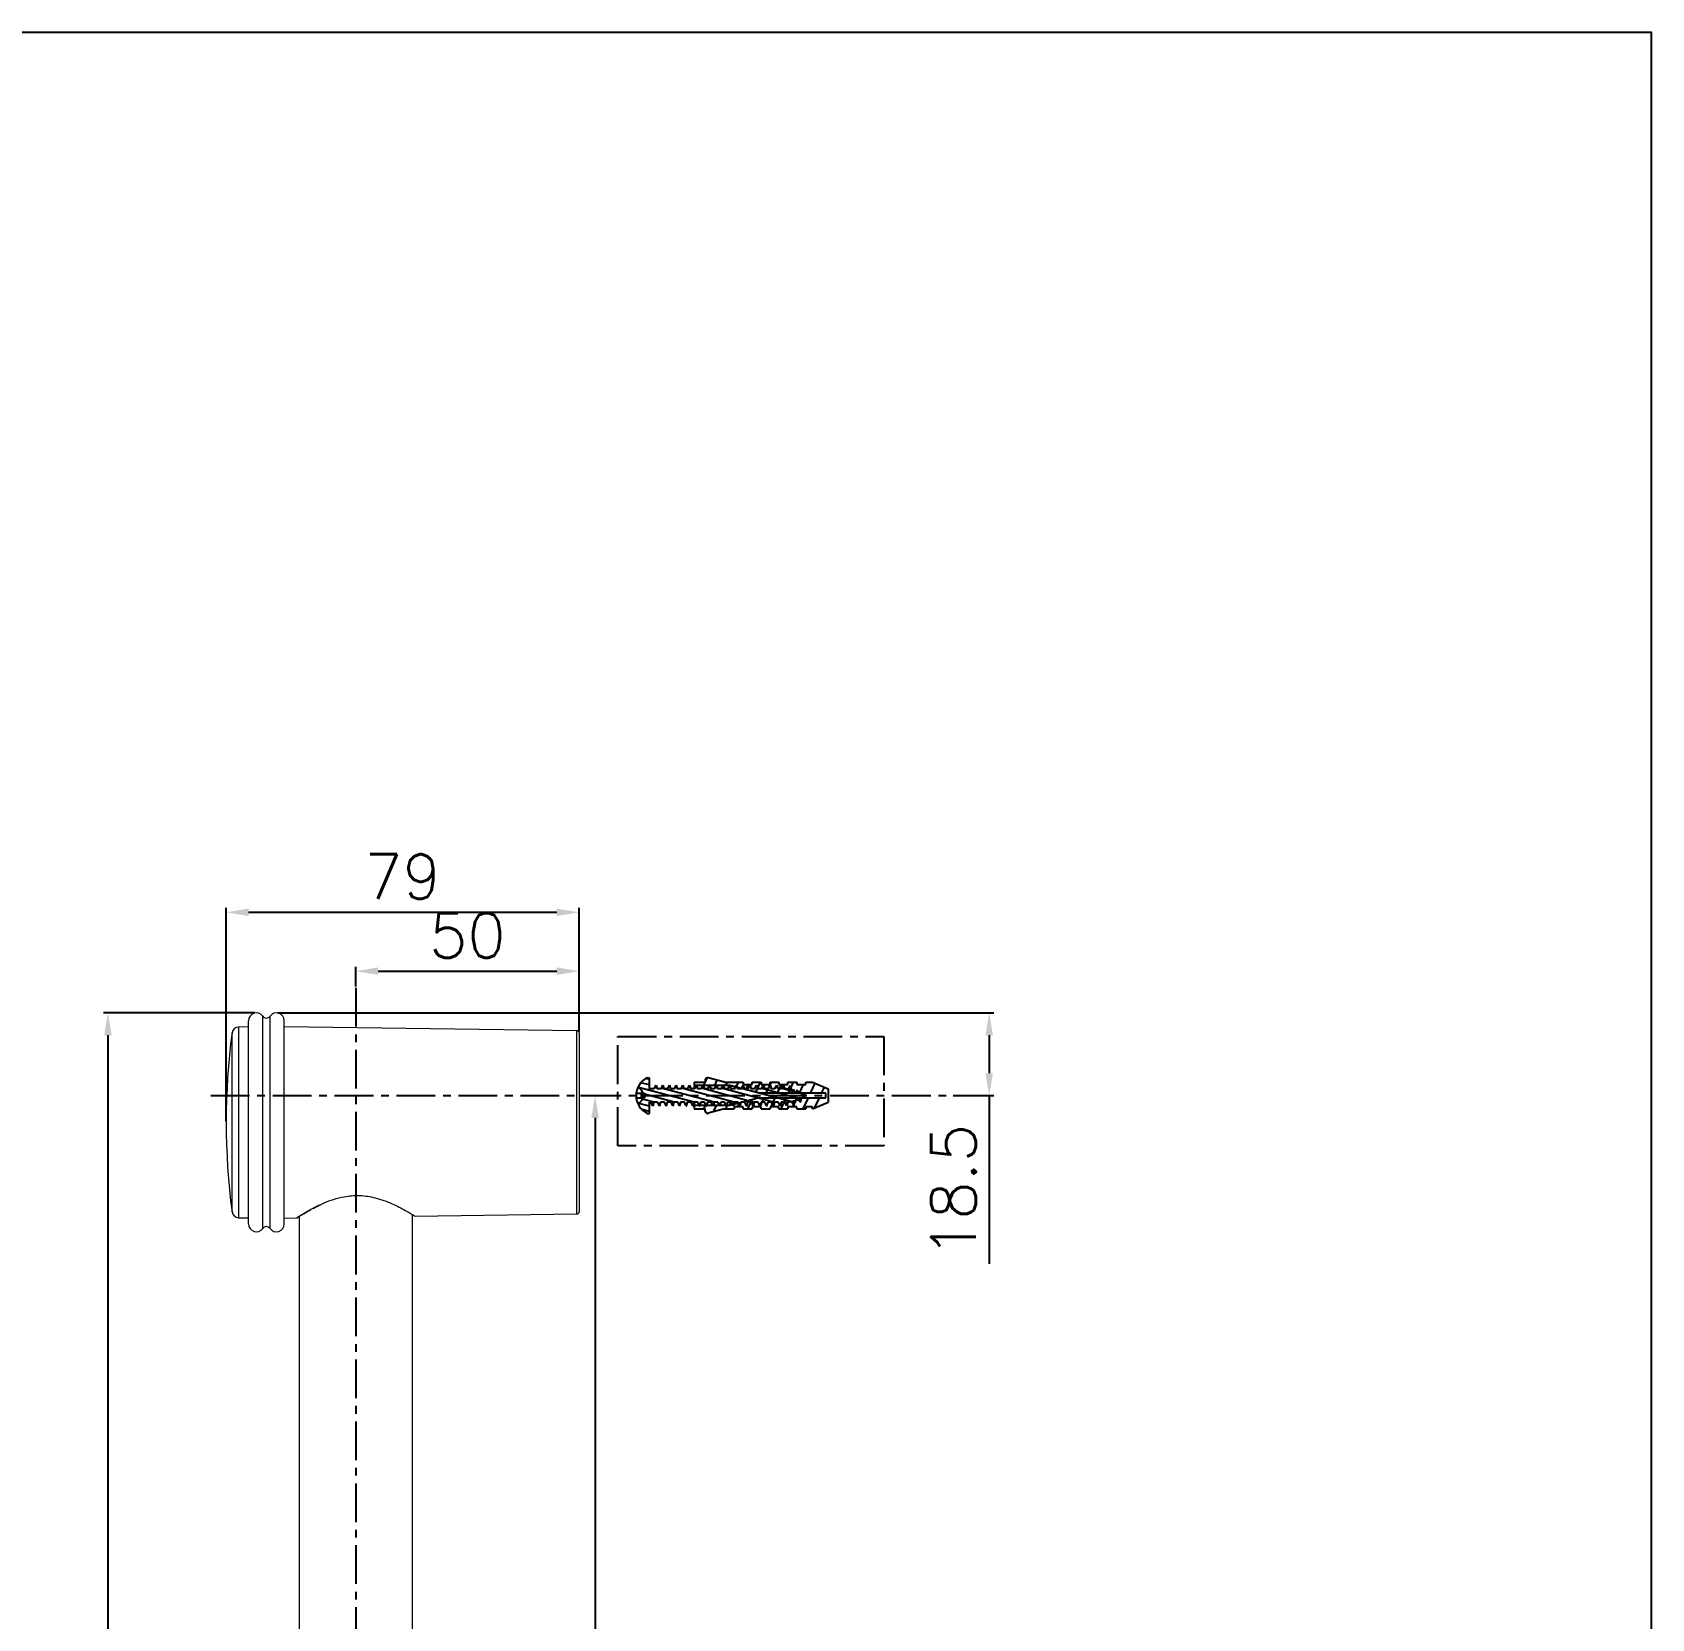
# Model space of a CAD drawing. Extents: x 36 to 784, y -97 to 961.
# Drawn here: x 421.9 to 784.3, y 606.3 to 961.3 of the extents above; entities that cross this region are included whole.
import ezdxf

# ---------------------------------------------------------------- set-up
doc = ezdxf.new("R2010")
doc.units = 0
doc.header["$LTSCALE"] = 23.1
doc.header["$MEASUREMENT"] = 0
doc.linetypes.add('CENTER', pattern=[0.6, 0.375, -0.075, 0.075, -0.075])
doc.layers.get('0').update_dxf_attribs({"linetype": 'CONTINUOUS'})
doc.layers.get('Defpoints').update_dxf_attribs({"linetype": 'CONTINUOUS'})
doc.styles.get("Standard").update_dxf_attribs({"font": 'txt.shx', "bigfont": 'whgtxt.shx'})
doc.dimstyles.get("Standard").update_dxf_attribs({"dimtxt": 2.5, "dimasz": 0.18, "dimexe": 0.18, "dimexo": 0.0625, "dimgap": 0.09, "dimtad": 0, "dimtih": 1, "dimtoh": 1, "dimdec": 4, "dimzin": 0, "dimdsep": 46, "dimtxsty": 'Standard', "dimcen": 0.09, "dimadec": 0, "dimazin": 0, "dimtp": 0.001, "dimtm": 0.001, "dimtfac": 1, "dimtdec": 4, "dimtofl": 0, "dimtmove": 0, "dimatfit": 0, "dimfxl": 0, "dimtolj": 1, "dimtzin": 0, "dimarcsym": 0})

# ---------------------------------------------------------------- blocks, each defined once
blk = doc.blocks.new('A$C3C036668')
at = {"color": 2, "linetype": 'Continuous'}
for p, q in [((1.5, 3.78), (1.06, 3.9)), ((7.95, 3.99), (7.75, 3.57)), ((9.06, 3.73), (8.78, 3.12)), ((6.49, 1.25), (0.29, 2.91)), ((1.5, 3.18), (0.53, 3.44)), ((4.26, 1.25), (0.95, 2.14)), ((2.31, 2.97), (2.17, 3)), ((8.74, 1.24), (2.83, 2.82)), ((4.56, 2.96), (4.41, 3)), ((10.99, 1.24), (5.08, 2.82)), ((6.81, 2.95), (6.67, 2.99)), ((13.24, 1.23), (7.33, 2.81)), ((7.72, 3.5), (7.54, 3.12)), ((9.06, 2.94), (8.92, 2.98)), ((15.49, 1.22), (9.58, 2.81)), ((10.19, 3.5), (10.01, 3.12)), ((11.31, 2.94), (11.16, 2.98)), ((11.42, 3.5), (11.17, 2.95)), ((17.32, 1.33), (11.82, 2.8)), ((12.54, 3.25), (12.26, 2.66)), ((12.75, 3.15), (12.75, 3.15)), ((13.89, 3.5), (13.36, 2.37)), ((13.57, 2.93), (13.41, 2.97)), ((18.48, 1.61), (14.07, 2.79)), ((15.13, 3.5), (14.54, 2.25)), ((15, 3.14), (15, 3.14)), ((15.82, 2.92), (15.66, 2.97)), ((16.24, 3.25), (15.78, 2.25)), ((18.86, 2.11), (16.32, 2.79)), ((17.59, 3.5), (17.01, 2.25)), ((18.71, 3.25), (18.25, 2.25)), ((20.01, 3.39), (19.48, 2.25)), ((21.04, 2.95), (20.72, 2.25)), ((1.5, 0.8), (0.32, 1.12)), ((1.5, 0.2), (0.65, 0.43)), ((2.04, 1.25), (0.72, 1.6)), ((2.69, 1.07), (2.48, 1.13)), ((3.39, 0.89), (3.35, 0.9)), ((4.94, 1.07), (4.74, 1.12)), ((5.63, 0.88), (5.6, 0.89)), ((7.19, 1.06), (6.99, 1.11)), ((7.73, 0.87), (7.55, 0.5)), ((7.88, 0.88), (7.86, 0.88)), ((8.96, 0.87), (8.63, 0.16)), ((9.44, 1.06), (9.24, 1.11)), ((10.2, 0.87), (10.02, 0.5)), ((10.13, 0.87), (10.11, 0.87)), ((11.56, 1.16), (11.37, 0.75)), ((11.68, 1.05), (11.5, 1.1)), ((12.38, 0.86), (12.37, 0.87)), ((12.97, 1.53), (12.49, 0.5)), ((13.93, 1.04), (13.75, 1.09)), ((14.31, 1.75), (13.84, 0.75)), ((14.63, 0.86), (14.62, 0.86)), ((15, 0.58), (14.96, 0.5)), ((15.54, 1.75), (15.08, 0.75)), ((16.18, 1.04), (16.01, 1.08)), ((16.78, 1.75), (16.2, 0.5)), ((17.71, 1.22), (17.45, 1.29)), ((18.01, 1.75), (17.55, 0.75)), ((19.25, 1.75), (18.67, 0.5)), ((20.48, 1.75), (19.94, 0.58)), ((21.5, 1.28), (21.48, 1.24))]:
    blk.add_line(p, q, dxfattribs=at)
at = {"color": 7, "linetype": 'Continuous'}
for p, q in [((1.25, 4), (1.5, 4)), ((7.75, 3.75), (7.75, 3.5)), ((9.9, 3.5), (8.06, 3.99)), ((0, 2.25), (0.95, 2.25)), ((0.6, 2.6), (0.22, 2.97)), ((0.95, 2), (0.6, 2.6)), ((0.6, 1.75), (0.6, 2.25)), ((0.6, 1.4), (0.95, 2)), ((0.8, 2.25), (0.8, 1.75)), ((0.95, 2.25), (0.95, 1.75)), ((2.05, 2.75), (1.5, 2.75)), ((2.05, 2.75), (2.25, 3.15)), ((2.23, 3.13), (2.25, 3.15)), ((2.25, 3.15), (2.37, 2.75)), ((2.8, 2.75), (2.37, 2.75)), ((2.8, 2.75), (3, 3.15)), ((2.98, 3.13), (3, 3.15)), ((3, 3.15), (3.12, 2.75)), ((3.55, 2.75), (3.12, 2.75)), ((3.55, 2.75), (3.75, 3.15)), ((3.73, 3.13), (3.75, 3.15)), ((3.75, 3.15), (3.87, 2.75)), ((4.3, 2.75), (3.87, 2.75)), ((4.3, 2.75), (4.5, 3.15)), ((4.48, 3.13), (4.5, 3.15)), ((4.5, 3.15), (4.62, 2.75)), ((5.05, 2.75), (4.62, 2.75)), ((5.05, 2.75), (5.25, 3.15)), ((5.23, 3.13), (5.25, 3.15)), ((5.25, 3.15), (5.37, 2.75)), ((5.8, 2.75), (5.37, 2.75)), ((5.8, 2.75), (6, 3.15)), ((5.98, 3.13), (6, 3.15)), ((6, 3.15), (6.12, 2.75)), ((6.55, 2.75), (6.12, 2.75)), ((6.5, 3.5), (6.5, 2.75)), ((6.5, 3.5), (7.75, 3.5)), ((10.5, 3.12), (6.5, 3.12)), ((6.55, 2.75), (6.75, 3.15)), ((6.75, 3.15), (6.87, 2.75)), ((7.3, 2.75), (6.87, 2.75)), ((7.3, 2.75), (7.5, 3.15)), ((7.5, 3.15), (7.62, 2.75)), ((8.05, 2.75), (7.62, 2.75)), ((8.05, 2.75), (8.25, 3.15)), ((8.25, 3.15), (8.37, 2.75)), ((8.8, 2.75), (8.37, 2.75)), ((8.8, 2.75), (9, 3.15)), ((9, 3.15), (9.12, 2.75)), ((9.55, 2.75), (9.12, 2.75)), ((9.55, 2.75), (9.75, 3.15)), ((9.75, 3.15), (9.87, 2.75)), ((10.3, 2.75), (9.87, 2.75)), ((9.9, 3.5), (12, 3.5)), ((10.3, 2.75), (10.5, 3.15)), ((10.5, 3.15), (10.62, 2.75)), ((13.81, 2.25), (10.5, 3.12)), ((11.05, 2.75), (10.62, 2.75)), ((11.05, 2.75), (11.25, 3.15)), ((11.25, 3.15), (11.37, 2.75)), ((11.8, 2.75), (11.37, 2.75)), ((11.8, 2.75), (12, 3.15)), ((12, 3.5), (12, 3.25)), ((12, 3.25), (13, 3.25)), ((12, 3.15), (12.12, 2.75)), ((12.55, 2.75), (12.12, 2.75)), ((12.55, 2.75), (12.75, 3.15)), ((12.75, 3.15), (12.87, 2.75)), ((13.3, 2.75), (12.87, 2.75)), ((13, 3.25), (13, 3.5)), ((13, 3.5), (14, 3.5)), ((13.3, 2.75), (13.5, 3.15)), ((13.5, 3.15), (13.62, 2.75)), ((14.05, 2.75), (13.62, 2.75)), ((21.25, 2.25), (13.81, 2.25)), ((14, 3.5), (14, 3.25)), ((14, 3.25), (15, 3.25)), ((14.05, 2.75), (14.25, 3.15)), ((14.25, 3.15), (14.37, 2.75)), ((14.8, 2.75), (14.37, 2.75)), ((14.8, 2.75), (15, 3.15)), ((15, 3.25), (15, 3.5)), ((15, 3.5), (16, 3.5)), ((15, 3.15), (15.12, 2.75)), ((15.55, 2.75), (15.12, 2.75)), ((15.55, 2.75), (15.75, 3.15)), ((15.75, 3.15), (15.87, 2.75)), ((16.3, 2.75), (15.87, 2.75)), ((16, 3.5), (16, 3.25)), ((16, 3.25), (17, 3.25)), ((16.3, 2.75), (16.5, 3.15)), ((16.5, 3.15), (16.62, 2.75)), ((16.62, 2.75), (16.5, 2.75)), ((17, 3.25), (17, 3.5)), ((17, 3.5), (18, 3.5)), ((17.04, 2.73), (17.05, 2.73)), ((17.05, 2.73), (17.25, 3.13)), ((17.37, 2.73), (17.05, 2.73)), ((17.25, 3.13), (17.37, 2.73)), ((18.12, 2.53), (17.91, 2.53)), ((18, 3.5), (18, 3.25)), ((18, 3.25), (19, 3.25)), ((18.62, 2.22), (18.64, 2.25)), ((18.82, 2.25), (18.87, 2.08)), ((19, 3.25), (19, 3.5)), ((19, 3.5), (19.75, 3.5)), ((19.75, 3.5), (21.5, 2.75)), ((21.25, 1.75), (21.25, 2.25)), ((21.5, 2.75), (21.5, 1.25)), ((0, 1.75), (0.95, 1.75)), ((0.22, 1.02), (0.6, 1.4)), ((2.42, 1.25), (1.5, 1.25)), ((1.87, 0.85), (1.67, 1.25)), ((1.99, 1.25), (1.87, 0.85)), ((2.62, 0.85), (2.42, 1.25)), ((2.74, 1.25), (2.62, 0.85)), ((3.17, 1.25), (2.74, 1.25)), ((3.37, 0.85), (3.17, 1.25)), ((3.49, 1.25), (3.37, 0.85)), ((3.92, 1.25), (3.49, 1.25)), ((4.12, 0.85), (3.92, 1.25)), ((4.24, 1.25), (4.12, 0.85)), ((4.67, 1.25), (4.24, 1.25)), ((4.87, 0.85), (4.67, 1.25)), ((4.99, 1.25), (4.87, 0.85)), ((5.42, 1.25), (4.99, 1.25)), ((5.62, 0.85), (5.42, 1.25)), ((5.74, 1.25), (5.62, 0.85)), ((6.17, 1.25), (5.74, 1.25)), ((6.37, 0.85), (6.17, 1.25)), ((6.49, 1.25), (6.37, 0.85)), ((6.92, 1.25), (6.49, 1.25)), ((6.5, 1.18), (6.5, 0.5)), ((10.5, 0.87), (6.5, 0.87)), ((6.5, 0.5), (7.75, 0.5)), ((7.12, 0.85), (6.92, 1.25)), ((7.24, 1.25), (7.12, 0.85)), ((7.67, 1.25), (7.24, 1.25)), ((7.87, 0.85), (7.67, 1.25)), ((7.75, 0.25), (7.75, 0.5)), ((7.99, 1.25), (7.87, 0.85)), ((8.42, 1.25), (7.99, 1.25)), ((9.9, 0.5), (8.06, 0.01)), ((8.62, 0.85), (8.42, 1.25)), ((8.74, 1.25), (8.62, 0.85)), ((9.17, 1.25), (8.74, 1.25)), ((9.37, 0.85), (9.17, 1.25)), ((9.49, 1.25), (9.37, 0.85)), ((9.92, 1.25), (9.49, 1.25)), ((9.9, 0.5), (11, 0.5)), ((10.12, 0.85), (9.92, 1.25)), ((10.24, 1.25), (10.12, 0.85)), ((10.67, 1.25), (10.24, 1.25)), ((13.81, 1.75), (10.5, 0.87)), ((10.5, 1.25), (10.5, 0.87)), ((10.87, 0.85), (10.67, 1.25)), ((10.99, 1.25), (10.87, 0.85)), ((11.42, 1.25), (10.99, 1.25)), ((11, 0.75), (11, 0.5)), ((12, 0.75), (11, 0.75)), ((11.62, 0.85), (11.42, 1.25)), ((11.74, 1.25), (11.62, 0.85)), ((12.17, 1.25), (11.74, 1.25)), ((12, 0.5), (12, 0.75)), ((12, 0.5), (13, 0.5)), ((12.37, 0.85), (12.17, 1.25)), ((12.49, 1.25), (12.37, 0.85)), ((12.92, 1.25), (12.49, 1.25)), ((13.12, 0.85), (12.92, 1.25)), ((13, 0.75), (13, 0.5)), ((14, 0.75), (13, 0.75)), ((13.24, 1.25), (13.12, 0.85)), ((13.67, 1.25), (13.24, 1.25)), ((13.87, 0.85), (13.67, 1.25)), ((13.81, 1.75), (21.25, 1.75)), ((13.99, 1.25), (13.87, 0.85)), ((14.42, 1.25), (13.99, 1.25)), ((14, 0.5), (14, 0.75)), ((14, 0.5), (15, 0.5)), ((14.62, 0.85), (14.42, 1.25)), ((14.74, 1.25), (14.62, 0.85)), ((15.17, 1.25), (14.74, 1.25)), ((15, 0.75), (15, 0.5)), ((16, 0.75), (15, 0.75)), ((15.37, 0.85), (15.17, 1.25)), ((15.49, 1.25), (15.37, 0.85)), ((15.92, 1.25), (15.49, 1.25)), ((16.12, 0.85), (15.92, 1.25)), ((16, 0.5), (16, 0.75)), ((16, 0.5), (17, 0.5)), ((16.24, 1.25), (16.12, 0.85)), ((16.5, 1.25), (16.24, 1.25)), ((16.67, 1.25), (16.99, 1.25)), ((16.87, 0.85), (16.67, 1.25)), ((16.99, 1.25), (16.87, 0.85)), ((17, 0.75), (17, 0.5)), ((18, 0.75), (17, 0.75)), ((17.62, 0.95), (17.42, 1.34)), ((17.43, 1.35), (17.74, 1.35)), ((17.74, 1.35), (17.62, 0.95)), ((18, 0.5), (18, 0.75)), ((18, 0.5), (19, 0.5)), ((18.37, 1.26), (18.21, 1.58)), ((18.49, 1.66), (18.37, 1.26)), ((18.39, 1.66), (18.49, 1.66)), ((19, 0.75), (19, 0.5)), ((19.75, 0.75), (19, 0.75)), ((19.75, 0.5), (21.5, 1.25)), ((19.75, 0.5), (19.75, 0.75)), ((1.25, 0), (1.5, 0))]:
    blk.add_line(p, q, dxfattribs=at)
for p, q in [((1.5, 2.75), (1.5, 4)), ((1.5, 0), (1.5, 1.25))]:
    blk.add_line(p, q)
blk.add_arc((2.22, 2), 2.22, 115.9892, 244.0108)
for centre, radius, start, end in [((8, 3.75), 0.25, 75, 180), ((16.5, -1.79), 4.54, 73.2079, 90), ((16.5, -1.79), 4.54, 62.1303, 71.9195), ((16.5, 5.79), 4.54, 294.6026, 303.3985), ((16.5, -1.79), 4.54, 56.6015, 58.5971), ((8, 0.25), 0.25, 180, 285), ((16.5, 5.79), 4.54, 270, 281.7225), ((16.5, 5.79), 4.54, 281.8724, 292.1323)]:
    blk.add_arc(centre, radius, start, end, dxfattribs=at)
for points in [[(2.23, 3.13), (2.15, 2.98), (2.07, 2.83), (2.03, 2.76)], [(2.98, 3.13), (2.9, 2.98), (2.82, 2.83), (2.78, 2.76)], [(3.73, 3.13), (3.65, 2.98), (3.57, 2.83), (3.53, 2.76)], [(4.48, 3.13), (4.4, 2.98), (4.32, 2.83), (4.28, 2.76)], [(5.23, 3.13), (5.15, 2.98), (5.07, 2.83), (5.03, 2.76)], [(5.98, 3.13), (5.9, 2.98), (5.82, 2.83), (5.78, 2.76)], [(6.73, 3.13), (6.65, 2.98), (6.57, 2.83), (6.53, 2.76)], [(7.48, 3.13), (7.4, 2.98), (7.32, 2.83), (7.28, 2.76)], [(8.23, 3.13), (8.15, 2.98), (8.07, 2.83), (8.03, 2.76)], [(8.98, 3.13), (8.9, 2.98), (8.82, 2.83), (8.78, 2.76)], [(9.73, 3.13), (9.65, 2.98), (9.57, 2.83), (9.53, 2.76)], [(10.48, 3.13), (10.4, 2.98), (10.32, 2.83), (10.28, 2.76)], [(11.14, 2.96), (11.07, 2.83), (11.03, 2.76)], [(1.87, 0.85), (1.9, 0.88), (1.92, 0.91)], [(1.91, 0.91), (1.96, 1.06), (2.02, 1.22), (2.02, 1.24)], [(2.02, 1.24), (2.02, 1.25)], [(2.62, 0.85), (2.65, 0.88), (2.67, 0.91)], [(2.66, 0.91), (2.71, 1.06), (2.77, 1.22), (2.77, 1.24)], [(2.77, 1.24), (2.77, 1.25)], [(3.37, 0.85), (3.4, 0.88), (3.42, 0.91)], [(3.41, 0.91), (3.46, 1.06), (3.52, 1.22), (3.52, 1.24)], [(3.52, 1.24), (3.52, 1.25)], [(4.12, 0.85), (4.15, 0.88), (4.17, 0.91)], [(4.16, 0.91), (4.21, 1.06), (4.27, 1.22), (4.27, 1.24)], [(4.27, 1.24), (4.27, 1.25)], [(4.87, 0.85), (4.9, 0.88), (4.92, 0.91)], [(4.91, 0.91), (4.96, 1.06), (5.02, 1.22), (5.02, 1.24)], [(5.02, 1.24), (5.02, 1.25)], [(5.62, 0.85), (5.65, 0.88), (5.67, 0.91)], [(5.66, 0.91), (5.71, 1.06), (5.77, 1.22), (5.77, 1.24)], [(5.77, 1.24), (5.77, 1.25)], [(6.37, 0.85), (6.4, 0.88), (6.42, 0.91)], [(6.41, 0.91), (6.46, 1.06), (6.52, 1.22), (6.52, 1.24)], [(6.52, 1.24), (6.52, 1.25)], [(7.12, 0.85), (7.15, 0.87)], [(7.16, 0.91), (7.21, 1.06), (7.27, 1.22), (7.27, 1.24)], [(7.27, 1.24), (7.27, 1.25)], [(7.87, 0.85), (7.9, 0.87)], [(7.91, 0.91), (7.96, 1.06), (8.02, 1.22), (8.02, 1.24)], [(8.02, 1.24), (8.02, 1.25)], [(8.62, 0.85), (8.65, 0.87)], [(8.66, 0.91), (8.71, 1.06), (8.77, 1.22), (8.77, 1.24)], [(8.77, 1.24), (8.77, 1.25)], [(9.37, 0.85), (9.4, 0.87)], [(9.41, 0.91), (9.46, 1.06), (9.52, 1.22), (9.52, 1.24)], [(9.52, 1.24), (9.52, 1.25)], [(10.12, 0.85), (10.15, 0.87)], [(10.16, 0.91), (10.21, 1.06), (10.27, 1.22), (10.27, 1.24)], [(10.27, 1.24), (10.27, 1.25)], [(10.87, 0.85), (10.9, 0.88), (10.92, 0.91)], [(11.02, 1.24), (11.02, 1.25)], [(11.62, 0.85), (11.65, 0.88), (11.67, 0.91)], [(12.37, 0.85), (12.4, 0.88), (12.42, 0.91)], [(13.12, 0.85), (13.15, 0.88), (13.17, 0.91)], [(13.87, 0.85), (13.9, 0.88), (13.92, 0.91)], [(14.62, 0.85), (14.65, 0.88), (14.67, 0.91)], [(15.37, 0.85), (15.4, 0.88), (15.42, 0.91)], [(16.12, 0.85), (16.15, 0.88), (16.17, 0.91)], [(16.87, 0.85), (16.9, 0.88), (16.91, 0.91)], [(17.62, 0.95), (17.65, 0.98), (17.67, 1.02)], [(17.74, 1.35), (17.77, 1.37), (17.8, 1.43), (17.8, 1.44)], [(18.37, 1.26), (18.4, 1.29), (18.42, 1.35), (18.43, 1.36)]]:
    blk.add_spline(points, degree=3, dxfattribs=at)
blk = doc.blocks.new('*D74')
at = {"color": 2, "lineweight": -2, "transparency": 16777216}
for p, q in [((471.73, 741.86), (437.81, 741.86)), ((438.81, 736.86), (438.81, 29.26)), ((471.73, 24.26), (437.81, 24.26))]:
    blk.add_line(p, q, dxfattribs=at)
at = {"color": 2, "transparency": 16777216}
for points in [[(437.98, 736.86), (439.65, 736.86), (438.81, 741.86)], [(437.98, 29.26), (439.65, 29.26), (438.81, 24.26)]]:
    blk.add_solid(points, dxfattribs=at)
at = {"layer": 'Defpoints', "color": 0, "transparency": 16777216}
for p in [(472.03, 741.86), (438.81, 24.26), (472.03, 24.26)]:
    blk.add_point(p, dxfattribs=at)
at = {"color": 2, "transparency": 16777216, "insert": (430.81, 383.06), "char_height": 10, "attachment_point": 5, "rotation": 90}
blk.add_mtext('\\A1;718', dxfattribs=at)
blk = doc.blocks.new('*D77')
at = {"color": 2, "lineweight": -2, "transparency": 16777216}
for p, q in [((544.58, 723.36), (548.85, 723.36)), ((547.85, 718.36), (547.85, 47.76)), ((544.58, 42.76), (548.85, 42.76))]:
    blk.add_line(p, q, dxfattribs=at)
at = {"color": 2, "transparency": 16777216}
for points in [[(547.02, 718.36), (548.69, 718.36), (547.85, 723.36)], [(547.02, 47.76), (548.69, 47.76), (547.85, 42.76)]]:
    blk.add_solid(points, dxfattribs=at)
at = {"layer": 'Defpoints', "color": 0, "transparency": 16777216}
for p in [(544.28, 723.36), (544.28, 42.76), (547.85, 42.76)]:
    blk.add_point(p, dxfattribs=at)
at = {"color": 2, "transparency": 16777216, "insert": (539.85, 383.06), "char_height": 10, "attachment_point": 5, "rotation": 90}
blk.add_mtext('\\A1;680', dxfattribs=at)
blk = doc.blocks.new('A$C59C15329')
at = {"color": 7, "linetype": 'Continuous', "lineweight": 15}
for p, q in [((22.95, 714.48), (20.71, 714.44)), ((22.95, 670.35), (22.95, 715.85)), ((30.94, 670.35), (30.94, 715.85)), ((96.45, 713.6), (30.94, 714.51)), ((96.95, 713.1), (96.95, 673.09)), ((20.71, 671.76), (22.95, 671.72)), ((30.94, 671.68), (33.74, 671.72)), ((34.25, 671.99), (34.25, 523.19)), ((59.65, 523.19), (59.65, 672.43)), ((60.15, 672.09), (96.45, 672.59))]:
    blk.add_line(p, q, dxfattribs=at)
at = {"color": 8, "linetype": 'Continuous', "lineweight": 15}
for p, q in [((20.71, 714.44), (20.71, 671.76)), ((26.13, 669.34), (26.13, 716.86)), ((27.76, 669.34), (27.76, 716.86)), ((19.25, 673.06), (19.25, 713.13)), ((96.45, 672.59), (96.45, 713.6))]:
    blk.add_line(p, q, dxfattribs=at)
at = {"color": 7, "linetype": 'Continuous', "lineweight": 15}
for centre, radius, start, end in [((24.7, 715.85), 1.75, 35.1922, 180), ((29.19, 715.85), 1.75, 0, 144.8078), ((20.74, 712.94), 1.5, 91, 172.566), ((26.94, 717.43), 1, 215.1922, 324.8078), ((172.78, 693.1), 154.83, 172.566, 187.434), ((96.45, 713.1), 0.5, 0, 89.2043), ((20.74, 673.26), 1.5, 187.434, 269), ((96.45, 673.09), 0.5, 270.7957, 0), ((24.7, 670.35), 1.75, 180, 324.8078), ((26.94, 668.76), 1, 35.1922, 144.8078), ((29.19, 670.35), 1.75, 215.1922, 0)]:
    blk.add_arc(centre, radius, start, end, dxfattribs=at)
for points, knots in [([(37.48, 673.96), (38.25, 674.34), (39.59, 675.02), (41.95, 675.91), (44.62, 676.6), (47.88, 676.85), (50.93, 676.37), (53.3, 675.63), (55.1, 674.9), (56.7, 674.12), (58.08, 673.37), (59.2, 672.71), (59.9, 672.28), (60.2, 672.08), (60.16, 672.11), (60.15, 672.11)], [0, 0, 0, 0, 0.101382, 0.1776, 0.256701, 0.36509, 0.473558, 0.54232, 0.613103, 0.683348, 0.755328, 0.830967, 0.909445, 0.975195, 1, 1, 1, 1]), ([(37.5, 673.87), (37.52, 673.89), (37.99, 674.14), (38.54, 674.4), (39.07, 674.65)], [0, 0, 0, 0, 0.0529187, 1, 1, 1, 1]), ([(33.74, 671.74), (33.75, 671.74), (33.77, 671.76), (34.63, 672.32), (36.1, 673.22), (37.21, 673.81), (37.48, 673.96)], [0, 0, 0, 0, 0.147785, 0.506011, 0.880592, 1, 1, 1, 1]), ([(33.74, 671.72), (33.75, 671.72), (33.78, 671.72), (33.82, 671.74), (33.86, 671.75), (33.89, 671.77), (33.9, 671.77), (33.91, 671.78), (33.91, 671.78), (33.92, 671.78), (33.92, 671.78), (33.94, 671.8), (34.03, 671.86), (34.26, 672), (34.33, 672.04)], [0, 0, 0, 0, 0.005924, 0.025564, 0.040346, 0.048207, 0.052185, 0.055277, 0.059563, 0.067795, 0.091029, 0.219972, 0.75505, 1, 1, 1, 1]), ([(34.33, 672.04), (34.41, 672.1), (34.64, 672.24), (35.29, 672.64), (36.09, 673.11), (36.67, 673.43), (36.88, 673.55)], [0, 0, 0, 0, 0.1782534, 0.4970062, 0.8237525, 1, 1, 1, 1])]:
    blk.add_open_spline(points, degree=3, knots=knots, dxfattribs=at)
blk = doc.blocks.new('*D78')
at = {"color": 2, "lineweight": -2, "transparency": 16777216}
for p, q in [((494.28, 747.75), (494.28, 752.21)), ((499.28, 751.21), (539.28, 751.21)), ((544.28, 749.33), (544.28, 752.21))]:
    blk.add_line(p, q, dxfattribs=at)
at = {"color": 2, "transparency": 16777216}
for points in [[(499.28, 752.05), (499.28, 750.38), (494.28, 751.21)], [(539.28, 752.05), (539.28, 750.38), (544.28, 751.21)]]:
    blk.add_solid(points, dxfattribs=at)
at = {"layer": 'Defpoints', "color": 0, "transparency": 16777216}
for p in [(544.28, 751.21), (494.28, 747.45), (544.28, 749.03)]:
    blk.add_point(p, dxfattribs=at)
at = {"color": 2, "transparency": 16777216, "insert": (519.28, 759.21), "char_height": 10, "attachment_point": 5}
blk.add_mtext('\\A1;50', dxfattribs=at)
blk = doc.blocks.new('*D79')
at = {"color": 2, "lineweight": -2, "transparency": 16777216}
for p, q in [((465.28, 717.66), (465.28, 765.38)), ((544.28, 737.67), (544.28, 765.38)), ((470.28, 764.38), (539.28, 764.38))]:
    blk.add_line(p, q, dxfattribs=at)
at = {"color": 2, "transparency": 16777216}
for points in [[(470.28, 765.21), (470.28, 763.55), (465.28, 764.38)], [(539.28, 765.21), (539.28, 763.55), (544.28, 764.38)]]:
    blk.add_solid(points, dxfattribs=at)
at = {"layer": 'Defpoints', "color": 0, "transparency": 16777216}
for p in [(544.28, 764.38), (544.28, 737.37), (465.28, 717.36)]:
    blk.add_point(p, dxfattribs=at)
at = {"color": 2, "transparency": 16777216, "insert": (504.78, 772.38), "char_height": 10, "attachment_point": 5}
blk.add_mtext('\\A1;79', dxfattribs=at)
blk = doc.blocks.new('*D81')
at = {"color": 2, "lineweight": -2, "transparency": 16777216}
for p, q in [((476.83, 741.86), (637.07, 741.86)), ((636.07, 736.86), (636.07, 728.36)), ((628.02, 723.36), (637.07, 723.36)), ((636.07, 723.36), (636.07, 685.7))]:
    blk.add_line(p, q, dxfattribs=at)
at = {"color": 2, "transparency": 16777216}
for points in [[(635.23, 736.86), (636.9, 736.86), (636.07, 741.86)], [(635.23, 728.36), (636.9, 728.36), (636.07, 723.36)]]:
    blk.add_solid(points, dxfattribs=at)
at = {"layer": 'Defpoints', "color": 0, "transparency": 16777216}
for p in [(476.53, 741.86), (627.72, 723.36), (636.07, 723.36)]:
    blk.add_point(p, dxfattribs=at)
at = {"color": 2, "transparency": 16777216, "insert": (628.07, 702.03), "char_height": 10, "attachment_point": 5, "rotation": 90}
blk.add_mtext('\\A1;18.5', dxfattribs=at)

msp = doc.modelspace()

# ---------------------------------------------------------------- linework, layer by layer
at = {"color": 1, "linetype": 'CENTER'}
for p, q in [((494.28, 747.45), (494.28, 4.53)), ((461.84, 723.36), (627.72, 723.36))]:
    msp.add_line(p, q, dxfattribs=at)
msp.add_lwpolyline([(35.88, -97.17), (784.32, -97.17), (784.32, 961.33), (35.88, 961.33)], close=True)
msp.add_lwpolyline([(552.94, 736.58), (612.49, 736.58), (612.49, 712.09), (552.94, 712.09)], close=True, dxfattribs=at)

# ---------------------------------------------------------------- block references
msp.add_blockref('A$C59C15329', (447.34, 24.27))
at = {"xscale": 2, "yscale": 2, "zscale": 2}
msp.add_blockref('A$C3C036668', (557.01, 719.37), dxfattribs=at)

# ---------------------------------------------------------------- dimensions: what is measured, and where the dimension line sits
for base, p1, p2, picture, middle in [((544.28, 764.38), (465.28, 717.36), (544.28, 737.37), '*D79', (504.78, 772.38)), ((544.28, 751.21), (494.28, 747.45), (544.28, 749.03), '*D78', (519.28, 759.21))]:
    dim = msp.add_linear_dim(base=base, p1=p1, p2=p2, dimstyle='Standard', override={"dimtxt": 10, "dimasz": 5, "dimexe": 1, "dimexo": 0.3, "dimgap": 3, "dimtad": 1, "dimtih": 0, "dimtoh": 0, "dimdec": 0, "dimcen": 0, "dimclrd": 2, "dimclre": 2, "dimclrt": 2, "dimtp": 0.1, "dimtm": 0, "dimtfac": 0.5, "dimtdec": 2, "dimatfit": 3})
    dim.commit()
    dim.dimension.update_dxf_attribs({"geometry": picture, "text_midpoint": middle})
for base, p1, p2, override, picture, middle in [((438.81, 24.26), (472.03, 741.86), (472.03, 24.26), {"dimtxt": 10, "dimasz": 5, "dimexe": 1, "dimexo": 0.3, "dimgap": 3, "dimtad": 1, "dimtih": 0, "dimtoh": 0, "dimdec": 0, "dimcen": 0, "dimclrd": 2, "dimclre": 2, "dimclrt": 2, "dimtp": 0.1, "dimtm": 0, "dimtfac": 0.5, "dimtdec": 2, "dimatfit": 3}, '*D74', (430.81, 383.06)), ((636.07, 723.36), (476.53, 741.86), (627.72, 723.36), {"dimtxt": 10, "dimasz": 5, "dimexe": 1, "dimexo": 0.3, "dimgap": 3, "dimtad": 1, "dimtih": 0, "dimtoh": 0, "dimdec": 1, "dimcen": 0, "dimclrd": 2, "dimclre": 2, "dimclrt": 2, "dimtp": 0.1, "dimtm": 0, "dimtfac": 0.5, "dimtdec": 2, "dimatfit": 3}, '*D81', (628.07, 702.03)), ((547.85, 42.76), (544.28, 723.36), (544.28, 42.76), {"dimtxt": 10, "dimasz": 5, "dimexe": 1, "dimexo": 0.3, "dimgap": 3, "dimtad": 1, "dimtih": 0, "dimtoh": 0, "dimdec": 0, "dimrnd": 10, "dimcen": 0, "dimclrd": 2, "dimclre": 2, "dimclrt": 2, "dimtp": 0.1, "dimtm": 0, "dimtfac": 0.5, "dimtdec": 2, "dimatfit": 3}, '*D77', (539.85, 383.06))]:
    dim = msp.add_linear_dim(base=base, p1=p1, p2=p2, angle=90, dimstyle='Standard', override=override)
    dim.commit()
    dim.dimension.update_dxf_attribs({"geometry": picture, "text_midpoint": middle})

doc.saveas('drawing.dxf')
